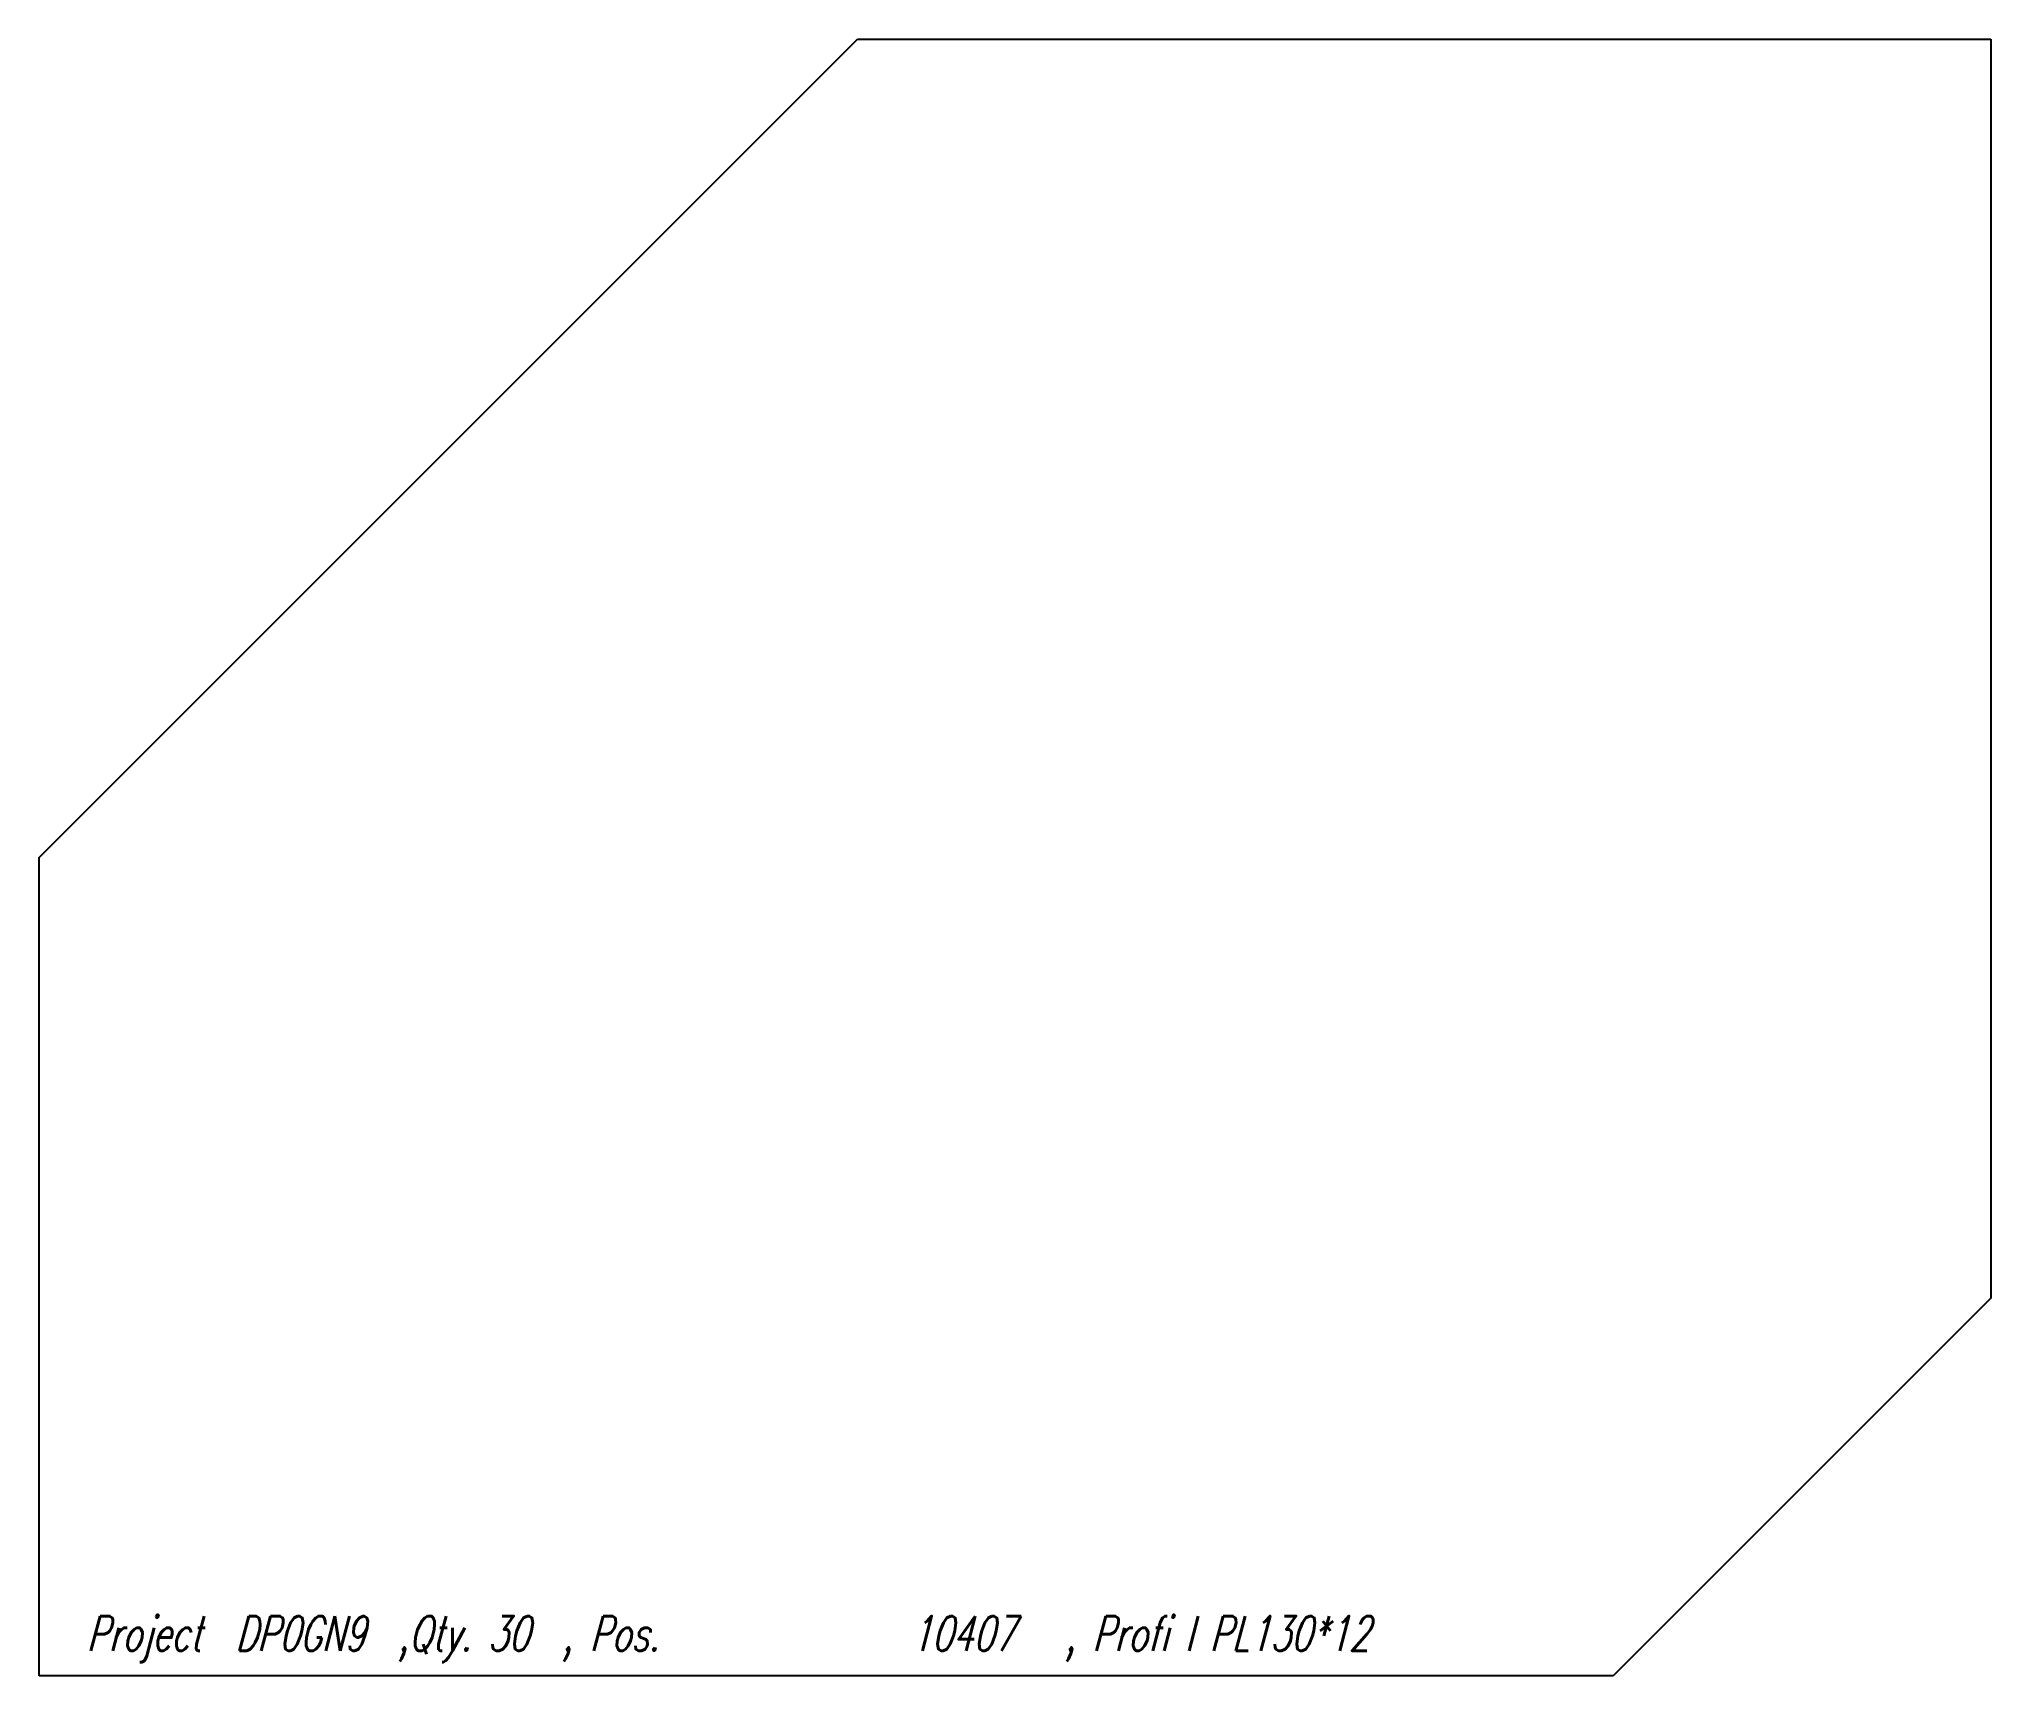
# Model space of a CAD drawing. Extents: x 0 to 155, y -65 to 65.
import ezdxf

# ---------------------------------------------------------------- set-up
doc = ezdxf.new("R2010")
doc.units = 0
doc.header["$LTSCALE"] = 10
doc.layers.add('TEILE', color=7, linetype='CONTINUOUS')
doc.layers.add('UNTERSCHRIFT', color=7, linetype='CONTINUOUS')
doc.styles.get("Standard").update_dxf_attribs({"font": 'ROMANS'})

msp = doc.modelspace()

# ---------------------------------------------------------------- linework, layer by layer
at = {"layer": 'TEILE', "color": 2}
for p, q in [((0, 0), (65, 65)), ((65, 65), (154.999954, 65)), ((154.999954, 65), (154.999954, -35)), ((0, -65), (0, 0)), ((154.999954, -35), (124.999954, -65)), ((124.999954, -65), (0, -65))]:
    msp.add_line(p, q, dxfattribs=at)

# ---------------------------------------------------------------- texts
at = {"layer": 'UNTERSCHRIFT', "color": 2, "oblique": 15, "width": 0.7}
for s, p in [('Project  DP0GN9  ,Qty. 30  , Pos. ', (3.787476, -63)), ('10407', (69.237473, -63)), ('  , Profi l PL130*12', (78.862473, -63))]:
    msp.add_text(s, height=2.75, dxfattribs=at).set_placement(p)

doc.saveas('drawing.dxf')
